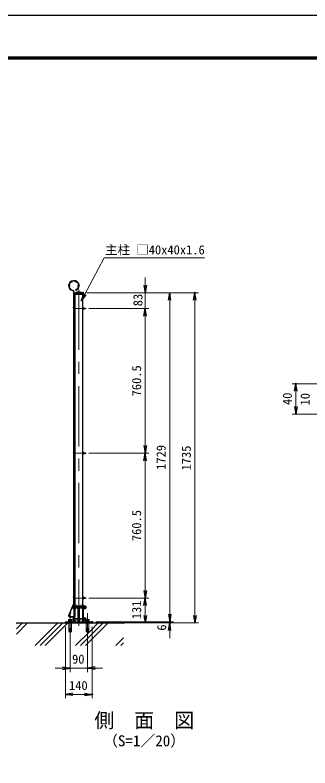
# Model space of a CAD drawing. Units: millimetres, scale not verified. Extents: x -4200 to 4200, y -2970 to 2970.
# Drawn here: x -358 to 1191, y -985 to 2970 of the extents above; entities that cross this region are included whole.
import ezdxf
from ezdxf.enums import TextEntityAlignment as Align

# ---------------------------------------------------------------- set-up
doc = ezdxf.new("R2010")
doc.units = ezdxf.units.MM
doc.header["$LTSCALE"] = 10
doc.header["$PDMODE"] = 32
doc.header["$PDSIZE"] = 5
doc.linetypes.add('DASHED', pattern=[7.5, 6, -1.5])
doc.linetypes.add('USER1', pattern=[50.8, 31.75, -6.35, 6.35, -6.35])
for name, color, linetype, lineweight in [('0-0_D-STR-DIM', 7, 'Continuous', 13), ('0-1_D-STR3', 3, 'Continuous', 13), ('0-2_D-BMK', 2, 'USER1', 13), ('0-3_D-STR1', 1, 'Continuous', 25), ('0-4_D-STR2', 7, 'Continuous', 13), ('0-5_0', 7, 'Continuous', 25), ('0-6_Defpoints', 7, 'Continuous', 25), ('0-7_D-STR-TXT', 7, 'Continuous', 25), ('0-9_D-STR4', 7, 'Continuous', 25), ('0-A_D-DCR-HCH', 7, 'Continuous', 13), ('0-D_D-TTL', 7, 'Continuous', 25)]:
    doc.layers.add(name, color=color, linetype=linetype, lineweight=lineweight)
doc.layers.add('0-8_D-TTL-TXT', color=7, linetype='Continuous')
doc.styles.add('ＭＳ ゴシック', font='')
doc.styles.get('ＭＳ ゴシック').set_extended_font_data('MS Gothic')

# ---------------------------------------------------------------- blocks, each defined once
blk = doc.blocks.new('_Open')
at = {"layer": '0-5_0'}
blk.add_line((-10, 1.667), (0, 0), dxfattribs=at)
blk.add_lwpolyline([(-10, -1.667), (0, 0), (-10, 0)], dxfattribs=at)
blk = doc.blocks.new('ベースプレート部品\u3000側面図')
at = {"layer": '0-1_D-STR3'}
for p, q in [((39172.31, 25706.48), (39012.31, 25706.48)), ((39012.31, 25706.48), (39012.31, 24826.48)), ((39222.31, 24766.48), (39222.31, 25656.48)), ((39222.31, 24826.48), (38572.31, 24826.48)), ((38572.31, 24826.48), (38572.31, 24766.48)), ((39222.31, 24766.48), (38572.31, 24766.48))]:
    blk.add_line(p, q, dxfattribs=at)
at = {"layer": '0-1_D-STR3', "linetype": 'DASHED'}
for p, q in [((39072.31, 25633.98), (39012.31, 25633.98)), ((39072.31, 25538.98), (39012.31, 25538.98)), ((39072.31, 25706.48), (39072.31, 24826.48)), ((39072.31, 25013.98), (39012.31, 25013.98)), ((39072.31, 24918.98), (39012.31, 24918.98)), ((38682.31, 24826.48), (38682.31, 24766.48)), ((38977.31, 24826.48), (38977.31, 24766.48))]:
    blk.add_line(p, q, dxfattribs=at)
at = {"layer": '0-1_D-STR3'}
blk.add_arc((39172.31, 25656.48), 50, 0, 90, dxfattribs=at)
blk = doc.blocks.new('JIS 丸頭角根ボルト(1W.1SW.1N)')
at = {"layer": '0-1_D-STR3'}
for p, q in [((45838.32, 21671.22), (45838.32, 21851.22)), ((45838.32, 21817.72), (45872.32, 21817.72)), ((45872.32, 21817.72), (45878.32, 21807.32)), ((45878.32, 21715.11), (45878.32, 21807.32)), ((45878.32, 21801.22), (46480.32, 21801.27)), ((45878.32, 21801.22), (45900.32, 21793.22)), ((45900.32, 21721.22), (45900.32, 21801.22)), ((45900.32, 21793.22), (46488.32, 21793.27)), ((46378.32, 21841.22), (46378.32, 21681.22)), ((46394.32, 21841.22), (46378.32, 21841.22)), ((46394.32, 21836.22), (46394.32, 21686.22)), ((46394.32, 21836.22), (46452.32, 21836.22)), ((46394.32, 21798.72), (46452.32, 21798.72)), ((46459.32, 21819), (46459.32, 21703.54)), ((46480.32, 21721.27), (46480.32, 21801.27)), ((46480.32, 21801.27), (46488.32, 21793.27)), ((46488.32, 21729.27), (46488.32, 21793.27)), ((45838.32, 21704.72), (45872.32, 21704.72)), ((45872.32, 21704.72), (45878.32, 21715.11)), ((45878.32, 21721.22), (45900.32, 21729.22)), ((45878.32, 21721.22), (46480.32, 21721.27)), ((45900.32, 21729.22), (46488.32, 21729.27)), ((46394.32, 21723.72), (46452.32, 21723.72)), ((46394.32, 21686.22), (46452.32, 21686.22)), ((46480.32, 21721.27), (46488.32, 21729.27))]:
    blk.add_line(p, q, dxfattribs=at)
blk.add_lwpolyline([(46378.32, 21841.22), (46378.32, 21681.22), (46358.32, 21681.22), (46358.32, 21841.22)], close=True, dxfattribs=at)
blk.add_lwpolyline([(46394.32, 21841.22), (46394.32, 21681.22), (46378.32, 21681.22)], dxfattribs=at)
for centre, radius, start, end in [((45919.57, 21761.22), 121.25, 132.07502, 227.92498), ((45808.31, 21789.47), 69.97, 336.18668, 23.81332), ((45808.83, 21732.97), 69.49, 336.0128, 23.9872), ((46430.87, 21817.47), 28.48, 318.83491, 41.16509), ((46355.37, 21761.22), 103.95, 338.85295, 21.14705), ((46430.85, 21704.97), 28.5, 318.86505, 41.13495)]:
    blk.add_arc(centre, radius, start, end, dxfattribs=at)

msp = doc.modelspace()

# ---------------------------------------------------------------- linework, layer by layer
at = {"layer": '0-0_D-STR-DIM'}
for p, q in [((325.27, 1551.38), (325.27, 1591.38)), ((17.08, 1511.38), (345.27, 1511.38)), ((17.08, 1511.38), (474.27, 1511.38)), ((17.08, 1511.38), (606.38, 1511.38)), ((325.27, 1428.38), (325.27, 1511.38)), ((454.27, 1471.38), (454.27, -177.62)), ((586.38, -183.62), (586.38, 1471.38)), ((29.41, 1428.38), (345.27, 1428.38)), ((29.41, 1428.38), (345.27, 1428.38)), ((325.27, 1388.38), (325.27, 1348.38)), ((325.27, 1388.38), (325.27, 707.88)), ((1530.2, 1033.36), (1097.31, 1033.36)), ((1117.31, 913.36), (1117.31, 993.36)), ((1530.2, 873.36), (1097.31, 873.36)), ((29.41, 667.88), (345.27, 667.88)), ((29.41, 667.88), (345.27, 667.88)), ((325.27, 627.88), (325.27, -52.62)), ((29.41, -92.62), (345.27, -92.62)), ((29.41, -92.62), (345.27, -92.62)), ((325.27, -183.62), (325.27, -132.62)), ((454.27, -177.62), (454.27, -137.62)), ((66.08, -217.62), (474.27, -217.62)), ((66.08, -217.62), (474.27, -217.62)), ((66.08, -223.62), (345.27, -223.62)), ((66.08, -223.62), (474.27, -223.62)), ((231.99, -223.62), (606.38, -223.62)), ((454.27, -223.62), (454.27, -217.62)), ((-93.92, -243.62), (-93.92, -618.64)), ((46.08, -243.62), (46.08, -618.64)), ((454.27, -263.62), (454.27, -303.62)), ((-68.17, -289.62), (-68.17, -481.45)), ((21.83, -289.62), (21.83, -481.45)), ((-108.17, -461.45), (-148.17, -461.45)), ((-68.17, -461.45), (21.83, -461.45)), ((61.83, -461.45), (101.83, -461.45)), ((-53.92, -598.64), (6.08, -598.64))]:
    msp.add_line(p, q, dxfattribs=at)
at = {"layer": '0-1_D-STR3'}
for p, q in [((-51.55, 1438.27), (-51.12, 1438.84)), ((-44.42, 1439.09), (-47.52, 1441.43)), ((-47.4, 1435.14), (-44.42, 1439.09)), ((-45.32, 1430.98), (-44.42, 1430.98)), ((-45.32, 1425.78), (-44.42, 1425.78)), ((-44.42, 1430.98), (-43.92, 1430.98)), ((-44.42, 1425.78), (-43.92, 1425.78)), ((0.22, 1433.9), (-3.92, 1433.9)), ((-3.92, 1433.9), (-3.92, 1422.85)), ((0.22, 1431.14), (-3.92, 1431.14)), ((0.22, 1425.61), (-3.92, 1425.61)), ((0.72, 1432.53), (0.72, 1424.04)), ((0.72, 1425.78), (4.72, 1425.78)), ((0.22, 1422.85), (-3.92, 1422.85)), ((-51.55, 677.77), (-51.12, 678.34)), ((-44.42, 678.59), (-47.52, 680.93)), ((-47.4, 674.64), (-44.42, 678.59)), ((0.22, 673.4), (-3.92, 673.4)), ((-3.92, 673.4), (-3.92, 662.35)), ((-45.32, 670.48), (-44.42, 670.48)), ((-45.32, 665.28), (-44.42, 665.28)), ((-44.42, 670.48), (-43.92, 670.48)), ((-44.42, 665.28), (-43.92, 665.28)), ((0.22, 670.64), (-3.92, 670.64)), ((0.22, 665.11), (-3.92, 665.11)), ((0.22, 662.35), (-3.92, 662.35)), ((0.72, 672.03), (0.72, 663.54)), ((0.72, 665.28), (4.72, 665.28)), ((-51.55, -82.73), (-51.12, -82.16)), ((-44.42, -81.91), (-47.52, -79.57)), ((-47.4, -85.86), (-44.42, -81.91)), ((-45.32, -90.02), (-44.42, -90.02)), ((-44.42, -90.02), (-43.92, -90.02)), ((-3.92, -87.1), (-3.92, -98.15)), ((0.22, -87.1), (-3.92, -87.1)), ((0.22, -89.86), (-3.92, -89.86)), ((0.22, -95.39), (-3.92, -95.39)), ((0.22, -98.15), (-3.92, -98.15)), ((0.72, -88.47), (0.72, -96.96)), ((0.72, -95.22), (4.72, -95.22)), ((-98.92, -223.62), (51.08, -223.62)), ((-76.97, -213.12), (-76.97, -205.92)), ((-61.25, -205.12), (-74.87, -205.12)), ((-73.17, -223.62), (-73.17, -217.62)), ((-72.57, -205.92), (-72.57, -213.12)), ((-72.37, -223.62), (-72.37, -217.62)), ((-69.42, -215.62), (-66.92, -213.12)), ((-63.97, -223.62), (-63.97, -217.62)), ((-63.77, -205.92), (-63.77, -213.12)), ((-63.17, -223.62), (-63.17, -217.62)), ((-59.37, -213.12), (-59.37, -205.92)), ((13.03, -213.12), (13.03, -205.92)), ((28.75, -205.12), (15.13, -205.12)), ((16.83, -223.62), (16.83, -217.62)), ((17.43, -205.92), (17.43, -213.12)), ((17.63, -223.62), (17.63, -217.62)), ((20.58, -215.62), (23.08, -213.12)), ((26.03, -223.62), (26.03, -217.62)), ((26.23, -205.92), (26.23, -213.12)), ((26.83, -223.62), (26.83, -217.62)), ((30.63, -213.12), (30.63, -205.92)), ((-68.55, -256.12), (-75.38, -256.12)), ((-68.55, -253.62), (-75.17, -253.62)), ((-68.55, -258.62), (-75.17, -258.62)), ((-68.55, -261.12), (-75.17, -261.12)), ((-68.55, -249.83), (-68.55, -263.62)), ((-67.8, -249.83), (-67.8, -263.62)), ((-67.8, -253.62), (-61.17, -253.62)), ((-67.8, -256.12), (-61.17, -256.12)), ((-67.8, -258.62), (-61.17, -258.62)), ((-67.8, -261.12), (-61.17, -261.12)), ((21.45, -256.12), (14.62, -256.12)), ((21.45, -253.62), (14.83, -253.62)), ((21.45, -258.62), (14.83, -258.62)), ((21.45, -261.12), (14.83, -261.12)), ((21.45, -249.83), (21.45, -263.62)), ((22.2, -249.83), (22.2, -263.62)), ((22.2, -253.62), (28.83, -253.62)), ((22.2, -256.12), (28.83, -256.12)), ((22.2, -258.62), (28.83, -258.62)), ((22.2, -261.12), (28.83, -261.12))]:
    msp.add_line(p, q, dxfattribs=at)
for points in [[(0.72, 1430.98), (4.72, 1430.98), (4.72, 1425.78)], [(0.72, 670.48), (4.72, 670.48), (4.72, 665.28)], [(-45.32, -95.22), (-44.42, -95.22), (-43.92, -95.22)], [(0.72, -90.02), (4.72, -90.02), (4.72, -95.22)], [(-77.37, -215.62), (-77.37, -213.12), (-58.97, -213.12), (-58.97, -215.62)], [(-67.8, -251.96), (-61.17, -251.96), (-61.17, -223.62), (-75.17, -223.62), (-75.17, -251.96), (-68.55, -251.96)], [(12.63, -215.62), (12.63, -213.12), (31.03, -213.12), (31.03, -215.62)], [(22.2, -251.96), (28.83, -251.96), (28.83, -223.62), (14.83, -223.62), (14.83, -251.96), (21.45, -251.96)], [(-74.86, -251.96), (-75.17, -253.62), (-75.17, -254.46), (-68.55, -254.46)], [(-74.86, -254.46), (-75.17, -256.12), (-75.17, -256.96), (-68.55, -256.96)], [(-74.86, -256.96), (-75.17, -258.62), (-75.17, -259.46), (-68.55, -259.46)], [(-61.48, -259.46), (-61.17, -261.12), (-61.17, -263.62), (-75.17, -263.62), (-75.17, -261.12), (-74.86, -259.46)], [(-61.7, -263.62), (-61.17, -269.62), (-75.17, -269.62), (-74.65, -263.62)], [(-61.17, -263.62), (-67.86, -263.62), (-75.17, -263.62)], [(-61.48, -251.96), (-61.17, -253.62), (-61.17, -254.46), (-67.8, -254.46)], [(-61.48, -254.46), (-61.17, -256.12), (-61.17, -256.96), (-67.8, -256.96)], [(-61.48, -256.96), (-61.17, -258.62), (-61.17, -259.46), (-67.8, -259.46)], [(15.14, -251.96), (14.83, -253.62), (14.83, -254.46), (21.45, -254.46)], [(15.14, -254.46), (14.83, -256.12), (14.83, -256.96), (21.45, -256.96)], [(15.14, -256.96), (14.83, -258.62), (14.83, -259.46), (21.45, -259.46)], [(28.52, -259.46), (28.83, -261.12), (28.83, -263.62), (14.83, -263.62), (14.83, -261.12), (15.14, -259.46)], [(28.3, -263.62), (28.83, -269.62), (14.83, -269.62), (15.35, -263.62)], [(28.83, -263.62), (22.14, -263.62), (14.83, -263.62)], [(28.52, -251.96), (28.83, -253.62), (28.83, -254.46), (22.2, -254.46)], [(28.52, -254.46), (28.83, -256.12), (28.83, -256.96), (22.2, -256.96)], [(28.52, -256.96), (28.83, -258.62), (28.83, -259.46), (22.2, -259.46)]]:
    msp.add_lwpolyline(points, dxfattribs=at)
for points in [[(-57.67, -215.62), (-57.67, -217.62), (-78.67, -217.62), (-78.67, -215.62)], [(32.33, -215.62), (32.33, -217.62), (11.33, -217.62), (11.33, -215.62)]]:
    msp.add_lwpolyline(points, close=True, dxfattribs=at)
for centre, radius, start, end in [((-45.32, 1433.58), 7.8, 143, 221.96156), ((-45.32, 1433.58), 2.6, 143, 147.797), ((-45.32, 1433.58), 2.6, 212.203, 270), ((-45.32, 1433.58), 7.8, 253.6171, 270), ((-3.94, 1425.59), 0.031, 40.87793, 319.12207), ((-7.17, 1428.38), 7.88, 339.48158, 20.51842), ((-1.44, 1432.52), 2.16, 320.19668, 39.80332), ((-1.4, 1424.23), 2.13, 319.53759, 40.46241), ((1.68, 1428.38), 4, 319.4584, 40.5416), ((-45.32, 673.08), 7.8, 143, 221.96156), ((-45.32, 673.08), 2.6, 143, 147.797), ((-1.44, 672.02), 2.16, 320.19668, 39.80332), ((-45.32, 673.08), 2.6, 212.203, 270), ((-45.32, 673.08), 7.8, 253.6171, 270), ((-3.94, 665.09), 0.031, 40.87793, 319.12207), ((-7.17, 667.88), 7.88, 339.48158, 20.51842), ((-1.4, 663.73), 2.13, 319.53759, 40.46241), ((1.68, 667.88), 4, 319.4584, 40.5416), ((-45.32, -87.42), 7.8, 143, 221.96156), ((-45.32, -87.42), 2.6, 143, 147.797), ((-45.32, -87.42), 2.6, 212.203, 270), ((-45.32, -87.42), 7.8, 253.6171, 270), ((-3.94, -95.41), 0.031, 40.87793, 319.12207), ((-7.17, -92.62), 7.88, 339.48158, 20.51842), ((-1.44, -88.48), 2.16, 320.19668, 39.80332), ((-1.4, -96.77), 2.13, 319.53759, 40.46241), ((1.68, -92.62), 4, 319.4584, 40.5416), ((-74.77, -208.54), 3.42, 49.96723, 130.03277), ((-68.17, -217.62), 12.5, 69.39031, 110.60969), ((-61.57, -208.48), 3.38, 49.3117, 130.6883), ((15.23, -208.54), 3.42, 49.96723, 130.03277), ((21.83, -217.62), 12.5, 69.39031, 110.60969), ((28.43, -208.48), 3.38, 49.3117, 130.6883), ((-68.17, -249.83), 0.375, 0, 180), ((21.83, -249.83), 0.375, 0, 180)]:
    msp.add_arc(centre, radius, start, end, dxfattribs=at)
at = {"layer": '0-2_D-BMK'}
for p, q in [((-23.92, 1528.88), (-23.92, -239.38)), ((-43.92, 1428.38), (9.41, 1428.38)), ((-43.92, 667.88), (9.41, 667.88)), ((-43.92, -92.62), (9.41, -92.62)), ((-68.17, -172.61), (-68.17, -315.68)), ((21.83, -172.61), (21.83, -315.68))]:
    msp.add_line(p, q, dxfattribs=at)
at = {"layer": '0-3_D-STR1'}
for p, q in [((-44.92, 1511.38), (-29.92, 1515.38)), ((-44.92, 1511.38), (-2.92, 1511.38)), ((-44.92, 1511.38), (-44.92, 1504.38)), ((-44.92, 1504.38), (-2.92, 1504.38)), ((-43.92, 1504.38), (-43.92, -129.62)), ((-29.92, 1515.38), (-17.92, 1515.38)), ((-17.92, 1515.38), (-2.92, 1511.38)), ((-3.92, 1504.38), (-3.92, -129.62)), ((-2.92, 1511.38), (-2.92, 1504.38)), ((-43.92, -223.62), (-3.92, -223.62)), ((-43.92, -223.62), (-3.92, -223.62))]:
    msp.add_line(p, q, dxfattribs=at)
at = {"layer": '0-3_D-STR1', "linetype": 'DASHED'}
for p, q in [((-43.92, -129.62), (-43.92, -223.62)), ((-3.92, -129.62), (-3.92, -223.62))]:
    msp.add_line(p, q, dxfattribs=at)
at = {"layer": '0-4_D-STR2'}
for p, q in [((-51.12, 1514.97), (-51.12, 1432.38)), ((-47.52, 1514.97), (-47.52, 1432.38)), ((-40.48, 1525.63), (-39.17, 1522.28)), ((-51.12, -118.56), (-51.12, -88.62)), ((-47.52, -118.56), (-47.52, -88.62)), ((-76.53, -179.72), (-51.63, -121.07)), ((-73.21, -181.12), (-48.32, -122.47)), ((-45.52, -190.02), (-67.32, -190.02)), ((-45.52, -193.62), (-67.32, -193.62)), ((-45.52, -190.02), (-45.52, -193.62))]:
    msp.add_line(p, q, dxfattribs=at)
for centre in [(-71.92, 1548.38), (-60.62, 1567.95), (-38.02, 1567.95), (-26.72, 1548.38), (-38.02, 1528.8), (-45.72, 1432.38), (-45.72, 1286.38), (-45.72, 1140.38), (-45.72, 994.38), (-45.72, 848.38), (-45.72, 702.38), (-45.72, 671.88), (-45.72, 642.08), (-45.72, 496.08), (-45.72, 350.08), (-45.72, 204.08), (-45.72, 58.08), (-45.72, -88.62), (-66.79, -170.6), (-49.02, -188.22)]:
    msp.add_circle(centre, 1.8, dxfattribs=at)
for centre, radius, start, end in [((-49.32, 1548.38), 28, 291.25, 256.20952), ((-49.32, 1548.38), 24.4, 291.25, 256.20952), ((-57.52, 1514.97), 6.4, 0, 76.20952), ((-57.52, 1514.97), 10, 0, 76.20952), ((-57.52, -118.56), 6.4, 337, 0), ((-57.52, -118.56), 10, 337, 0), ((-67.32, -183.62), 10, 157, 270), ((-67.32, -183.62), 6.4, 157, 270)]:
    msp.add_arc(centre, radius, start, end, dxfattribs=at)
at = {"layer": '0-5_0'}
for p, q in [((-51.12, 1432.38), (-51.12, -88.62)), ((-47.52, 1432.38), (-47.52, -88.62))]:
    msp.add_line(p, q, dxfattribs=at)
at = {"layer": '0-6_Defpoints'}
for p in [(-2.92, 1511.38), (325.27, 1511.38), (586.38, 1511.38), (9.41, 1428.38), (1117.31, 1033.36), (9.41, 667.88), (325.27, 667.88), (9.41, -92.62), (325.27, -92.62), (325.27, -92.62), (-93.92, -223.62), (46.08, -217.62), (46.08, -217.62), (46.08, -223.62), (46.08, -223.62), (211.99, -223.62), (454.27, -217.62), (454.27, -217.62), (-68.17, -269.62), (21.83, -269.62), (21.83, -461.45), (46.08, -598.64)]:
    msp.add_point(p, dxfattribs=at)
at = {"layer": '0-7_D-STR-TXT', "lineweight": 13}
msp.add_lwpolyline([(637.04, 1693.89), (109.81, 1693.89), (-9.98, 1470.25)], dxfattribs=at)
at = {"layer": '0-9_D-STR4'}
msp.add_line((-350.77, -223.62), (211.99, -223.62), dxfattribs=at)
at = {"layer": '0-A_D-DCR-HCH'}
for p, q in [((-350.77, -281.61), (-292.78, -223.62)), ((-350.77, -255.1), (-319.3, -223.62)), ((-350.77, -228.58), (-345.81, -223.62)), ((-252.74, -342.69), (-133.68, -223.62)), ((-226.23, -342.69), (-107.16, -223.62)), ((-199.71, -342.69), (-80.65, -223.62)), ((-14.09, -342.69), (104.97, -223.62)), ((12.42, -342.69), (131.48, -223.62)), ((41.37, -260.71), (78.45, -223.62)), ((-40.61, -342.69), (35.95, -266.12)), ((35.95, -266.12), (41.37, -260.71)), ((171.52, -342.69), (211.99, -302.21)), ((198.04, -342.69), (211.99, -328.73))]:
    msp.add_line(p, q, dxfattribs=at)
at = {"layer": '0-D_D-TTL', "color": 2}
msp.add_lwpolyline([(-4199.62, 2970), (4200.38, 2970), (4200.38, -2970), (-4199.62, -2970)], close=True, dxfattribs=at)
at = {"layer": '0-D_D-TTL'}
for points in [[(-3929.62, 2750), (3930.38, 2750), (3930.38, -2750), (-3929.62, -2750)], [(-3927.12, 2747.5), (3927.88, 2747.5), (3927.88, -2747.5), (-3927.12, -2747.5)], [(-3924.62, 2745), (3925.38, 2745), (3925.38, -2745), (-3924.62, -2745)], [(-3922.12, 2742.5), (3922.88, 2742.5), (3922.88, -2742.5), (-3922.12, -2742.5)], [(-3919.62, 2740), (3920.38, 2740), (3920.38, -2740), (-3919.62, -2740)]]:
    msp.add_lwpolyline(points, close=True, dxfattribs=at)

# ---------------------------------------------------------------- block references
at = {"layer": '0-0_D-STR-DIM', "xscale": 4, "yscale": 4}
for p, rotation in [((325.27, 1511.38), 270), ((454.27, 1511.38), 90), ((586.38, 1511.38), 90), ((325.27, 1428.38), 90), ((325.27, 1428.38), 90), ((1117.31, 1033.36), 90), ((1117.31, 873.36), 270), ((325.27, 667.88), 270), ((325.27, 667.88), 90), ((325.27, -92.62), 270), ((325.27, -92.62), 90), ((325.27, -223.62), 270), ((454.27, -217.62), 270), ((454.27, -217.62), 270), ((586.38, -223.62), 270), ((454.27, -223.62), 90), ((21.83, -461.45), 180), ((-93.92, -598.64), 180)]:
    msp.add_blockref('_Open', p, dxfattribs=dict(at, rotation=rotation))
at = {"layer": '0-0_D-STR-DIM'}
for name, p, xscale, yscale in [('ベースプレート部品\u3000側面図', (-3951.15, -2700.27), 0.1, 0.1), ('JIS 丸頭角根ボルト(1W.1SW.1N)', (-4633.75, -2317.75), 0.1, 0.1), ('ベースプレート部品\u3000側面図', (3903.31, -2700.27), -0.1, 0.1), ('JIS 丸頭角根ボルト(1W.1SW.1N)', (-4633.75, -2379.75), 0.1, 0.1), ('_Open', (-68.17, -461.45), 4, 4), ('_Open', (46.08, -598.64), 4, 4)]:
    msp.add_blockref(name, p, dxfattribs=dict(at, xscale=xscale, yscale=yscale))
at = {"layer": '0-7_D-STR-TXT', "xscale": 4, "yscale": 4, "rotation": 241.82519}
msp.add_blockref('_Open', (-10.93, 1468.48), dxfattribs=at)

# ---------------------------------------------------------------- texts
at = {"layer": '0-0_D-STR-DIM', "style": 'ＭＳ ゴシック'}
for s, p in [('83', (325.27, 1440.32)), ('760.5', (318.53, 966.78)), ('40', (1110.56, 921.11)), ('10', (1204.1, 918.96)), ('1729', (447.53, 580.63)), ('1735', (579.63, 577.63)), ('760.5', (318.53, 206.28)), ('131', (318.53, -203.7)), ('6', (450.41, -264))]:
    msp.add_text(s, height=48.09, rotation=90, dxfattribs=at).set_placement(p, align=Align.BOTTOM_LEFT)
for s, p in [('90', (-58.67, -451.79)), ('140', (-74.85, -590.49))]:
    msp.add_text(s, height=48.09, dxfattribs=at).set_placement(p, align=Align.BOTTOM_LEFT)
at = {"layer": '0-7_D-STR-TXT', "style": 'ＭＳ ゴシック'}
msp.add_text('主柱 □40x40x1.6', height=48.09, dxfattribs=at).set_placement((114.65, 1698.15), align=Align.BOTTOM_LEFT)
at = {"layer": '0-8_D-TTL-TXT', "style": 'ＭＳ ゴシック'}
for s, height, p in [('側\u3000面\u3000図', 76.98, (57.99, -796.72)), ('（S=1／20）', 57.7, (103.48, -888.7))]:
    msp.add_text(s, height=height, dxfattribs=at).set_placement(p, align=Align.BOTTOM_LEFT)

doc.saveas('drawing.dxf')
